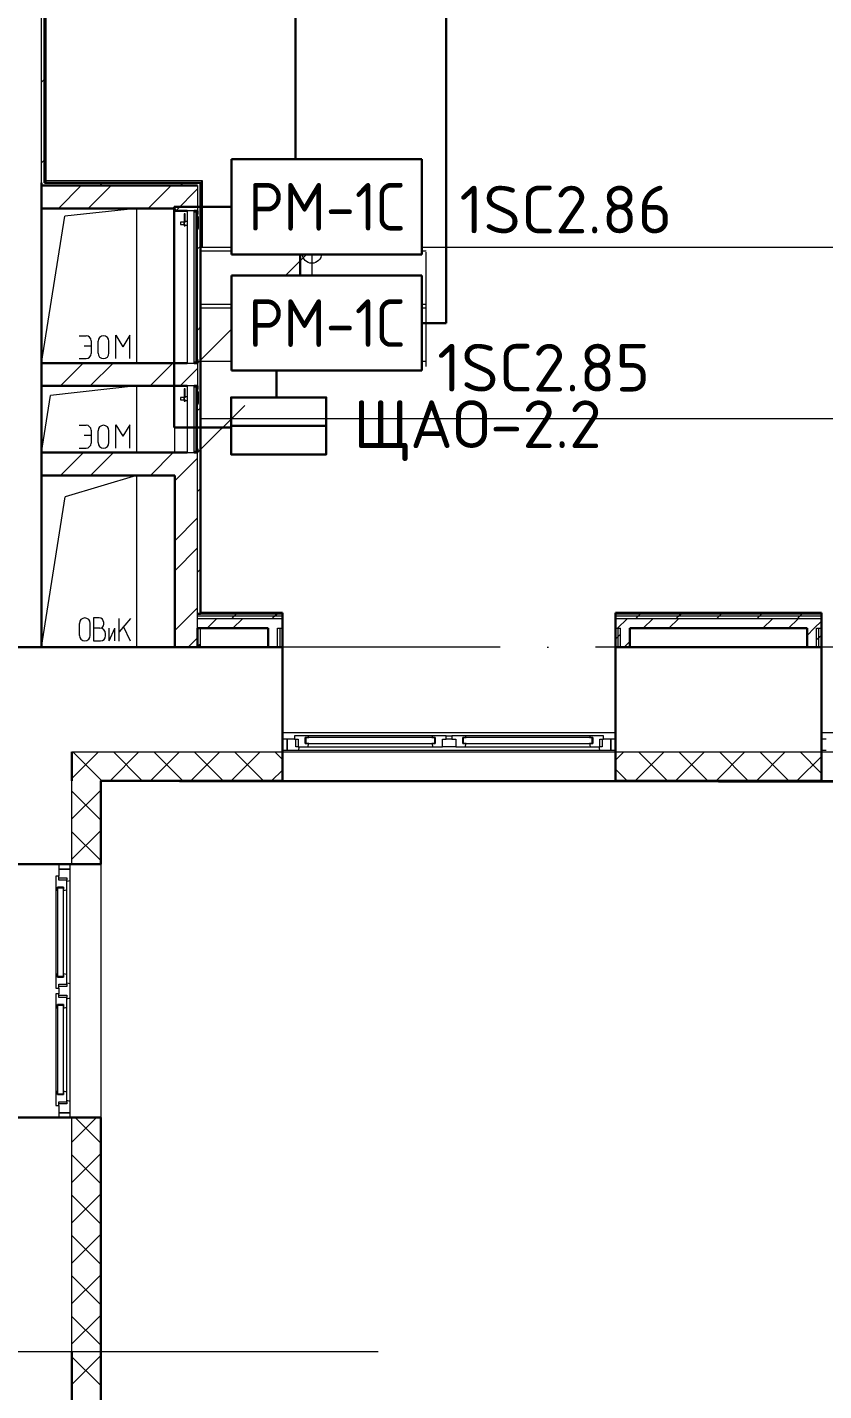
# Model space of a CAD drawing. Header units: millimetres. Extents: x -1073752 to 1436911, y -1379358 to 94781.
# Drawn here: x -1020938 to -1016756, y -994661 to -987499 of the extents above; entities that cross this region are included whole.
import ezdxf
from ezdxf.enums import TextEntityAlignment as Align

# ---------------------------------------------------------------- set-up
doc = ezdxf.new("R2010")
doc.units = ezdxf.units.MM
doc.set_wipeout_variables(frame=1)
doc.linetypes.add('ADSK_Линия сетки', pattern=[25, 20, -2.5, 0, -2.5])
for name, color, linetype, lineweight in [('_ Окна', 7, 'Continuous', 9), ('RC-Линии_связи-Адресные', 5, 'Continuous', 50), ('RC-Прочее_оборудование', 1, 'Continuous', 30), ('Аннотация', 7, 'Continuous', 18), ('АПС', 5, 'Continuous', 30), ('Лестницы', 7, 'Continuous', 9), ('лс', 5, 'Continuous', 30), ('Оборудование', 7, 'Continuous', 18), ('Ограждение', 252, 'Continuous', 9), ('Окна', 7, 'Continuous', 9), ('Оси', 252, 'Continuous', 9), ('Перекрытие', 252, 'Continuous', 18), ('Стены внутренние', 7, 'Continuous', 18), ('Стены наружные', 7, 'Continuous', 18), ('Стены штриховка', 7, 'Continuous', 9), ('Узлы', 7, 'Continuous', 18)]:
    doc.layers.add(name, color=color, linetype=linetype, lineweight=lineweight)
doc.layers.add('Линии', color=7, linetype='Continuous', lineweight=9, true_color=0x00a600)
doc.styles.add('ICOCPEUR', font='isocpeur.ttf', dxfattribs={"height": 250})
doc.styles.add('ISOCPEUR', font='isocpeur.ttf', dxfattribs={"height": 250})
doc.styles.get("Standard").update_dxf_attribs({"font": 'arial.ttf'})

# ---------------------------------------------------------------- blocks, each defined once
blk = doc.blocks.new('2 этаж')
at = {"color": 251, "lineweight": 18, "true_color": 0x636466}
for p, q in [((138115.1, 17023.1), (138115.1, 17085.7)), ((138172.5, 17023.1), (138172.5, 17085.7)), ((138219.3, 17114.4), (138189.3, 17114.4)), ((138189.3, 17114.4), (138189.3, 16994.4)), ((138222.6, 17061.1), (138189.3, 17061.1)), ((138242.6, 17081.1), (138242.6, 17091.1)), ((138271.7, 16994.4), (138300.4, 17061.1)), ((138271.7, 16994.4), (138271.7, 17061.1)), ((138300.4, 16994.4), (138300.4, 17061.1)), ((138383.5, 17112.4), (138323.5, 17040.9)), ((138323.5, 16992.4), (138323.5, 17112.4)), ((138383.5, 16992.4), (138347.5, 17069.5)), ((138189.3, 16994.4), (138226, 16994.4)), ((138252.6, 17021.1), (138252.6, 17031.1))]:
    blk.add_line(p, q, dxfattribs=at)
for centre, radius, start, end in [((138143.8, 17085.7), 28.7, 0, 180), ((138219.3, 17091.1), 23.3, 0, 90), ((138222.6, 17081.1), 20, 270, 0), ((138222.6, 17031.1), 30, 0, 90), ((138143.8, 17023.1), 28.7, 180, 0), ((138226, 17021.1), 26.7, 270, 0)]:
    blk.add_arc(centre, radius, start, end, dxfattribs=at)
at = {"layer": '_ Окна', "color": 251, "true_color": 0x636466}
for p, q in [((139206, 16478.7), (139181, 16478.7)), ((139206, 16420.7), (139206, 16478.7)), ((139304, 16486.7), (139301, 16486.7)), ((139301, 16486.7), (139301, 16454.7)), ((139981, 16486.7), (139304, 16486.7)), ((139304, 16486.7), (139304, 16454.7)), ((139304, 16454.7), (139304, 16486.7)), ((139981, 16454.7), (139981, 16486.7)), ((139981, 16486.7), (139981, 16454.7)), ((139984, 16486.7), (139981, 16486.7)), ((139984, 16454.7), (139984, 16486.7)), ((140131, 16486.7), (140128, 16486.7)), ((140128, 16486.7), (140128, 16454.7)), ((140808, 16486.7), (140131, 16486.7)), ((140131, 16486.7), (140131, 16454.7)), ((140131, 16454.7), (140131, 16486.7)), ((140808, 16454.7), (140808, 16486.7)), ((140808, 16486.7), (140808, 16454.7)), ((140811, 16486.7), (140808, 16486.7)), ((140811, 16454.7), (140811, 16486.7)), ((140931, 16478.7), (140906, 16478.7)), ((140906, 16478.7), (140906, 16420.7)), ((142036, 16478.7), (142011, 16478.7)), ((139181, 16420.7), (139206, 16420.7)), ((139301, 16454.7), (139304, 16454.7)), ((139304, 16454.7), (139981, 16454.7)), ((139981, 16454.7), (139984, 16454.7)), ((140128, 16454.7), (140131, 16454.7)), ((140131, 16454.7), (140808, 16454.7)), ((140808, 16454.7), (140811, 16454.7)), ((140906, 16420.7), (140931, 16420.7)), ((142011, 16420.7), (142036, 16420.7)), ((138008, 15820.7), (138008, 15795.7)), ((138008, 15795.7), (138066, 15795.7)), ((138066, 15795.7), (138066, 15820.7)), ((138032, 15700.7), (138000, 15700.7)), ((138000, 15700.7), (138000, 15697.7)), ((138032, 15697.7), (138000, 15697.7)), ((138000, 15697.7), (138000, 15230.7)), ((138000, 15697.7), (138032, 15697.7)), ((138032, 15697.7), (138032, 15700.7)), ((138032, 15230.7), (138032, 15697.7)), ((138000, 15230.7), (138032, 15230.7)), ((138032, 15230.7), (138000, 15230.7)), ((138000, 15230.7), (138000, 15227.7)), ((138000, 15227.7), (138032, 15227.7)), ((138032, 15227.7), (138032, 15230.7)), ((138032, 15083.7), (138000, 15083.7)), ((138000, 15083.7), (138000, 15080.7)), ((138032, 15080.7), (138000, 15080.7)), ((138000, 15080.7), (138000, 14613.7)), ((138000, 15080.7), (138032, 15080.7)), ((138032, 15080.7), (138032, 15083.7)), ((138032, 14613.7), (138032, 15080.7)), ((138000, 14613.7), (138032, 14613.7)), ((138032, 14613.7), (138000, 14613.7)), ((138000, 14613.7), (138000, 14610.7)), ((138000, 14610.7), (138032, 14610.7)), ((138032, 14610.7), (138032, 14613.7)), ((138008, 14515.7), (138008, 14490.7)), ((138066, 14515.7), (138008, 14515.7)), ((138066, 14490.7), (138066, 14515.7))]:
    blk.add_line(p, q, dxfattribs=at)
at = {"layer": '_ Окна', "color": 251, "lineweight": 18, "true_color": 0x636466}
for p, q in [((139244, 16478.7), (139206, 16478.7)), ((139206, 16478.7), (139206, 16420.7)), ((139300, 16495.7), (139244, 16495.7)), ((139244, 16495.7), (139244, 16478.7)), ((139244, 16478.7), (139264, 16478.7)), ((139252, 16437.7), (139252, 16478.7)), ((139264, 16478.7), (139264, 16437.7)), ((139301, 16494.7), (139300, 16495.7)), ((139302, 16495.7), (139301, 16494.7)), ((139301, 16454.7), (139301, 16486.7)), ((139301, 16486.7), (139319, 16486.7)), ((139316.6, 16495.7), (139302, 16495.7)), ((139319, 16486.7), (139316.6, 16495.7)), ((139968.4, 16495.7), (139966, 16486.7)), ((139966, 16486.7), (139984, 16486.7)), ((139983, 16495.7), (139968.4, 16495.7)), ((139984, 16494.7), (139983, 16495.7)), ((139985, 16495.7), (139984, 16494.7)), ((139984, 16486.7), (139984, 16454.7)), ((140041, 16495.7), (139985, 16495.7)), ((140021, 16437.7), (140021, 16478.7)), ((140021, 16478.7), (140041, 16478.7)), ((140041, 16478.7), (140041, 16495.7)), ((140127, 16495.7), (140071, 16495.7)), ((140071, 16495.7), (140071, 16478.7)), ((140071, 16478.7), (140091, 16478.7)), ((140091, 16478.7), (140091, 16437.7)), ((140128, 16494.7), (140127, 16495.7)), ((140129, 16495.7), (140128, 16494.7)), ((140128, 16454.7), (140128, 16486.7)), ((140128, 16486.7), (140146, 16486.7)), ((140143.6, 16495.7), (140129, 16495.7)), ((140146, 16486.7), (140143.6, 16495.7)), ((140795.4, 16495.7), (140793, 16486.7)), ((140793, 16486.7), (140811, 16486.7)), ((140810, 16495.7), (140795.4, 16495.7)), ((140811, 16494.7), (140810, 16495.7)), ((140812, 16495.7), (140811, 16494.7)), ((140811, 16486.7), (140811, 16454.7)), ((140868, 16495.7), (140812, 16495.7)), ((140848, 16437.7), (140848, 16478.7)), ((140848, 16478.7), (140868, 16478.7)), ((140860, 16478.7), (140860, 16437.7)), ((140868, 16478.7), (140868, 16495.7)), ((140906, 16478.7), (140868, 16478.7)), ((140906, 16420.7), (140906, 16478.7)), ((139206, 16420.7), (139265.5, 16420.7)), ((139264, 16437.7), (139252, 16437.7)), ((139264, 16437.7), (139314.5, 16437.7)), ((139265.5, 16420.7), (139270, 16437.7)), ((139319, 16454.7), (139301, 16454.7)), ((139314.5, 16437.7), (139319, 16454.7)), ((139984, 16454.7), (139966, 16454.7)), ((139966, 16454.7), (139970.6, 16437.7)), ((139970.6, 16437.7), (140021, 16437.7)), ((140091, 16437.7), (140141.5, 16437.7)), ((140146, 16454.7), (140128, 16454.7)), ((140141.5, 16437.7), (140146, 16454.7)), ((140811, 16454.7), (140793, 16454.7)), ((140793, 16454.7), (140797.6, 16437.7)), ((140797.6, 16437.7), (140848, 16437.7)), ((140842, 16437.7), (140846.6, 16420.7)), ((140846.6, 16420.7), (140906, 16420.7)), ((140860, 16437.7), (140848, 16437.7)), ((138008, 15757.7), (137991, 15757.7)), ((137991, 15757.7), (137991, 15701.7)), ((138066, 15795.7), (138008, 15795.7)), ((138008, 15795.7), (138008, 15757.7)), ((138008, 15737.7), (138008, 15757.7)), ((138066, 15736.3), (138066, 15795.7)), ((137991, 15701.7), (137992, 15700.7)), ((137992, 15700.7), (137991, 15699.7)), ((137991, 15699.7), (137991, 15685.2)), ((137991, 15685.2), (138000, 15682.7)), ((138000, 15682.7), (138000, 15700.7)), ((138000, 15700.7), (138032, 15700.7)), ((138008, 15749.7), (138049, 15749.7)), ((138049, 15737.7), (138008, 15737.7)), ((138032, 15700.7), (138032, 15682.7)), ((138032, 15682.7), (138049, 15687.3)), ((138049, 15749.7), (138049, 15737.7)), ((138049, 15687.3), (138049, 15737.7)), ((138049, 15731.7), (138066, 15736.3)), ((138000, 15245.7), (137991, 15243.3)), ((137991, 15243.3), (137991, 15228.7)), ((137991, 15228.7), (137992, 15227.7)), ((137992, 15227.7), (137991, 15226.7)), ((137991, 15226.7), (137991, 15170.7)), ((138000, 15227.7), (138000, 15245.7)), ((138032, 15227.7), (138000, 15227.7)), ((138008, 15190.7), (138049, 15190.7)), ((138008, 15170.7), (138008, 15190.7)), ((138049, 15241.2), (138032, 15245.7)), ((138032, 15245.7), (138032, 15227.7)), ((138049, 15190.7), (138049, 15241.2)), ((138066, 15192.2), (138049, 15196.7)), ((138049, 15190.7), (138049, 15178.7)), ((138066, 15119.3), (138066, 15192.2)), ((137991, 15170.7), (138008, 15170.7)), ((138008, 15140.7), (137991, 15140.7)), ((137991, 15140.7), (137991, 15084.7)), ((138049, 15178.7), (138008, 15178.7)), ((138008, 15170.7), (138008, 15140.7)), ((138008, 15120.7), (138008, 15140.7)), ((138008, 15132.7), (138049, 15132.7)), ((138049, 15120.7), (138008, 15120.7)), ((138049, 15132.7), (138049, 15120.7)), ((138049, 15070.3), (138049, 15120.7)), ((138049, 15114.7), (138066, 15119.3)), ((137991, 15084.7), (137992, 15083.7)), ((137992, 15083.7), (137991, 15082.7)), ((137991, 15082.7), (137991, 15068.2)), ((137991, 15068.2), (138000, 15065.7)), ((138000, 15065.7), (138000, 15083.7)), ((138000, 15083.7), (138032, 15083.7)), ((138032, 15083.7), (138032, 15065.7)), ((138032, 15065.7), (138049, 15070.3)), ((138000, 14628.7), (137991, 14626.3)), ((137991, 14626.3), (137991, 14611.7)), ((137991, 14611.7), (137992, 14610.7)), ((137992, 14610.7), (137991, 14609.7)), ((137991, 14609.7), (137991, 14553.7)), ((138000, 14610.7), (138000, 14628.7)), ((138032, 14610.7), (138000, 14610.7)), ((138049, 14624.2), (138032, 14628.7)), ((138032, 14628.7), (138032, 14610.7)), ((138049, 14573.7), (138049, 14624.2)), ((137991, 14553.7), (138008, 14553.7)), ((138008, 14573.7), (138049, 14573.7)), ((138008, 14553.7), (138008, 14573.7)), ((138049, 14561.7), (138008, 14561.7)), ((138008, 14553.7), (138008, 14515.7)), ((138066, 14575.2), (138049, 14579.7)), ((138049, 14573.7), (138049, 14561.7)), ((138066, 14515.7), (138066, 14575.2)), ((138008, 14515.7), (138066, 14515.7))]:
    blk.add_line(p, q, dxfattribs=at)
at = {"layer": 'Аннотация', "color": 251, "lineweight": 20, "true_color": 0x636466}
for q in [(139233.4, 18717.7), (139438.6, 18717.7)]:
    blk.add_line((139336, 18435.8), q, dxfattribs=at)
blk.add_circle((139336, 19027.7), 50, dxfattribs=at)
at = {"layer": 'Лестницы', "color": 251, "true_color": 0x636466}
for p, q in [((139936, 19060.7), (138751, 19060.7)), ((139936, 19040.7), (138751, 19040.7)), ((139936, 18760.8), (138751, 18760.8)), ((139936, 18740.8), (138751, 18740.8)), ((139936, 18460.8), (138751, 18460.8))]:
    blk.add_line(p, q, dxfattribs=at)
at = {"layer": 'Линии', "color": 251, "lineweight": 18, "ltscale": 100, "true_color": 0x636466}
for p, q in [((138415.6, 19265.7), (138038.5, 19224.3)), ((138415.6, 19265.7), (138415.6, 18453.1)), ((137916, 18453.1), (138038.5, 19224.3)), ((138113.9, 18596.6), (138150.5, 18596.6)), ((138176.6, 18570.5), (138176.6, 18502.7)), ((138213.1, 18505.3), (138213.1, 18567.9)), ((138270.5, 18505.3), (138270.5, 18567.9)), ((138307, 18599.2), (138343.5, 18539.2)), ((138307, 18476.6), (138307, 18599.2)), ((138380, 18599.2), (138343.5, 18539.2)), ((138380, 18476.6), (138380, 18599.2)), ((138113.9, 18476.6), (138150.5, 18476.6)), ((138140, 18544.4), (138176.6, 18544.4)), ((137916, 17983.1), (137963.7, 18283.4)), ((138415.6, 18333.1), (137963.7, 18283.4)), ((138415.6, 18333.1), (138415.6, 17983.1)), ((138113.9, 18126.6), (138150.5, 18126.6)), ((138307, 18129.2), (138343.5, 18069.2)), ((138307, 18006.6), (138307, 18129.2)), ((138380, 18129.2), (138343.5, 18069.2)), ((138380, 18006.6), (138380, 18129.2)), ((138140, 18074.4), (138176.6, 18074.4)), ((138176.6, 18100.5), (138176.6, 18032.7)), ((138213.1, 18035.3), (138213.1, 18097.9)), ((138270.5, 18035.3), (138270.5, 18097.9)), ((138113.9, 18006.6), (138150.5, 18006.6)), ((138415.6, 17863.1), (138040.9, 17750.3)), ((138415.6, 17863.1), (138415.6, 16960.7)), ((137916, 16960.7), (138040.9, 17750.3))]:
    blk.add_line(p, q, dxfattribs=at)
at = {"layer": 'Линии', "color": 251, "ltscale": 100, "true_color": 0x636466}
blk.add_line((139936, 18435.8), (139936, 19035.7), dxfattribs=at)
at = {"layer": 'Линии', "color": 251, "lineweight": 18, "true_color": 0x636466}
for centre, radius, start, end in [((138150.5, 18570.5), 26.1, 0, 90), ((138241.8, 18567.9), 28.7, 0, 180), ((138150.5, 18502.7), 26.1, 270, 0), ((138241.8, 18505.3), 28.7, 180, 0), ((138150.5, 18100.5), 26.1, 0, 90), ((138241.8, 18097.9), 28.7, 0, 180), ((138150.5, 18032.7), 26.1, 270, 0), ((138241.8, 18035.3), 28.7, 180, 0)]:
    blk.add_arc(centre, radius, start, end, dxfattribs=at)
at = {"layer": 'Оборудование', "color": 251, "true_color": 0x636466}
for p, q in [((138663.2, 19192.7), (138645.7, 19192.7)), ((138645.7, 19192.7), (138645.7, 19180.5)), ((138665.1, 19194.7), (138663.2, 19192.7)), ((138663.2, 19192.7), (138663.2, 19180.5)), ((138681, 19196.2), (138665.1, 19196.2)), ((138665.1, 19196.2), (138665.1, 19176.9)), ((138665.6, 19237.2), (138665.6, 19191.4)), ((138670.6, 19237.2), (138665.6, 19237.2)), ((138670.6, 19191.4), (138670.6, 19237.2)), ((138717.4, 19253.1), (138681, 19253.1)), ((138681, 19253.1), (138681, 18453.1)), ((138718.3, 18454), (138718.3, 19252.2)), ((138728.1, 19246.1), (138718.3, 19246.1)), ((138729, 18461), (138729, 19245.1)), ((138736, 19234.1), (138730.5, 19234.1)), ((138736, 18472.1), (138736, 19234.1)), ((138738, 19225.1), (138736, 19225.1)), ((138738, 19221.1), (138738, 19225.1)), ((138738, 19221.1), (138738, 19225.1)), ((138738, 19221.1), (138738, 19160.6)), ((138645.7, 19180.5), (138663.2, 19180.5)), ((138663.2, 19180.5), (138665.1, 19178.5)), ((138665.1, 19176.9), (138681, 19176.9)), ((138665.6, 19181.8), (138665.6, 19173.5)), ((138665.6, 19173.5), (138670.6, 19173.5)), ((138670.6, 19173.5), (138670.6, 19181.8)), ((138736, 19156.6), (138738, 19156.6)), ((138738, 19156.6), (138738, 19160.6)), ((138738, 19156.6), (138738, 19160.6)), ((138736, 18453.1), (139301.7, 19018.8)), ((138681, 18453.1), (138717.4, 18453.1)), ((138718.3, 18460.1), (138728.1, 18460.1)), ((138730.5, 18472.1), (138736, 18472.1)), ((138663.2, 18272.7), (138645.7, 18272.7)), ((138645.7, 18272.7), (138645.7, 18260.5)), ((138665.1, 18274.7), (138663.2, 18272.7)), ((138663.2, 18272.7), (138663.2, 18260.5)), ((138681, 18276.2), (138665.1, 18276.2)), ((138665.1, 18276.2), (138665.1, 18256.9)), ((138665.6, 18317.2), (138665.6, 18271.4)), ((138670.6, 18317.2), (138665.6, 18317.2)), ((138665.6, 18261.8), (138665.6, 18253.5)), ((138670.6, 18271.4), (138670.6, 18317.2)), ((138670.6, 18253.5), (138670.6, 18261.8)), ((138717.4, 18333.1), (138681, 18333.1)), ((138681, 18333.1), (138681, 17983.1)), ((138718.3, 17984), (138718.3, 18332.2)), ((138728.1, 18326.1), (138718.3, 18326.1)), ((138729, 17991), (138729, 18325.1)), ((138736, 18314.1), (138730.5, 18314.1)), ((138736, 18002.1), (138736, 18314.1)), ((138738, 18305.1), (138736, 18305.1)), ((138738, 18301.1), (138738, 18305.1)), ((138738, 18301.1), (138738, 18305.1)), ((138738, 18301.1), (138738, 18240.6)), ((138645.7, 18260.5), (138663.2, 18260.5)), ((138663.2, 18260.5), (138665.1, 18258.5)), ((138665.1, 18256.9), (138681, 18256.9)), ((138665.6, 18253.5), (138670.6, 18253.5)), ((138736, 18236.6), (138738, 18236.6)), ((138736, 17983.1), (138983.5, 18230.6)), ((138738, 18236.6), (138738, 18240.6)), ((138738, 18236.6), (138738, 18240.6)), ((138681, 17983.1), (138717.4, 17983.1)), ((138718.3, 17990.1), (138728.1, 17990.1)), ((138729.2, 18011.1), (138728.1, 18011.1)), ((138728.1, 18011.1), (138729.2, 18011.1)), ((138730.5, 18002.1), (138736, 18002.1))]:
    blk.add_line(p, q, dxfattribs=at)
for points, knots in [([(138718.3, 19252.2), (138718.3, 19252.3), (138718.3, 19252.4), (138718.2, 19252.5), (138718.2, 19252.7), (138718, 19252.8), (138717.9, 19253), (138717.6, 19253.1), (138717.5, 19253.1), (138717.4, 19253.1)], [0, 0, 0, 0, 0.166667, 0.25, 0.333333, 0.5, 0.666667, 0.833333, 1, 1, 1, 1]), ([(138729, 19245.1), (138729, 19245.2), (138729, 19245.3), (138728.9, 19245.5), (138728.9, 19245.6), (138728.8, 19245.7), (138728.7, 19245.9), (138728.5, 19246), (138728.3, 19246.1), (138728.1, 19246.1), (138728.1, 19246.1)], [0, 0, 0, 0, 0.166667, 0.25, 0.333333, 0.416667, 0.541667, 0.666667, 0.833333, 1, 1, 1, 1]), ([(138730.5, 19234.1), (138730.4, 19234.1), (138730.2, 19234.1), (138730, 19234.2), (138729.8, 19234.3), (138729.6, 19234.4), (138729.5, 19234.5), (138729.3, 19234.7), (138729.2, 19234.9), (138729.1, 19235), (138729, 19235.3), (138729, 19235.5), (138729, 19235.6)], [0, 0, 0, 0, 0.166667, 0.25, 0.333333, 0.416667, 0.5, 0.583333, 0.666667, 0.75, 0.833333, 1, 1, 1, 1]), ([(138717.4, 18453.1), (138717.5, 18453.1), (138717.6, 18453.1), (138717.9, 18453.2), (138718, 18453.3), (138718.2, 18453.5), (138718.2, 18453.6), (138718.3, 18453.8), (138718.3, 18453.9), (138718.3, 18454)], [-1, -1, -1, -1, -0.833333, -0.666667, -0.5, -0.333333, -0.25, -0.166667, 0, 0, 0, 0]), ([(138728.1, 18460.1), (138728.1, 18460.1), (138728.3, 18460.1), (138728.5, 18460.2), (138728.7, 18460.3), (138728.8, 18460.4), (138728.9, 18460.6), (138728.9, 18460.7), (138729, 18460.8), (138729, 18461), (138729, 18461)], [-1, -1, -1, -1, -0.833333, -0.666667, -0.541667, -0.416667, -0.333333, -0.25, -0.166667, 0, 0, 0, 0]), ([(138729, 18470.6), (138729, 18470.7), (138729, 18470.9), (138729.1, 18471.1), (138729.2, 18471.3), (138729.3, 18471.5), (138729.5, 18471.6), (138729.6, 18471.8), (138729.8, 18471.9), (138730, 18472), (138730.2, 18472.1), (138730.4, 18472.1), (138730.5, 18472.1)], [-1, -1, -1, -1, -0.833333, -0.75, -0.666667, -0.583333, -0.5, -0.416667, -0.333333, -0.25, -0.166667, 0, 0, 0, 0]), ([(138718.3, 18332.2), (138718.3, 18332.3), (138718.3, 18332.4), (138718.2, 18332.5), (138718.2, 18332.7), (138718, 18332.8), (138717.9, 18333), (138717.6, 18333.1), (138717.5, 18333.1), (138717.4, 18333.1)], [0, 0, 0, 0, 0.166667, 0.25, 0.333333, 0.5, 0.666667, 0.833333, 1, 1, 1, 1]), ([(138729, 18325.1), (138729, 18325.2), (138729, 18325.3), (138728.9, 18325.5), (138728.9, 18325.6), (138728.8, 18325.7), (138728.7, 18325.9), (138728.5, 18326), (138728.3, 18326.1), (138728.1, 18326.1), (138728.1, 18326.1)], [0, 0, 0, 0, 0.166667, 0.25, 0.333333, 0.416667, 0.541667, 0.666667, 0.833333, 1, 1, 1, 1]), ([(138730.5, 18314.1), (138730.4, 18314.1), (138730.2, 18314.1), (138730, 18314.2), (138729.8, 18314.3), (138729.6, 18314.4), (138729.5, 18314.5), (138729.3, 18314.7), (138729.2, 18314.9), (138729.1, 18315), (138729, 18315.3), (138729, 18315.5), (138729, 18315.6)], [0, 0, 0, 0, 0.166667, 0.25, 0.333333, 0.416667, 0.5, 0.583333, 0.666667, 0.75, 0.833333, 1, 1, 1, 1]), ([(138717.4, 17983.1), (138717.5, 17983.1), (138717.6, 17983.1), (138717.9, 17983.2), (138718, 17983.3), (138718.2, 17983.5), (138718.2, 17983.6), (138718.3, 17983.8), (138718.3, 17983.9), (138718.3, 17984)], [-1, -1, -1, -1, -0.833333, -0.666667, -0.5, -0.333333, -0.25, -0.166667, 0, 0, 0, 0]), ([(138728.1, 17990.1), (138728.1, 17990.1), (138728.3, 17990.1), (138728.5, 17990.2), (138728.7, 17990.3), (138728.8, 17990.4), (138728.9, 17990.6), (138728.9, 17990.7), (138729, 17990.8), (138729, 17991), (138729, 17991)], [-1, -1, -1, -1, -0.833333, -0.666667, -0.541667, -0.416667, -0.333333, -0.25, -0.166667, 0, 0, 0, 0]), ([(138729, 18000.6), (138729, 18000.7), (138729, 18000.9), (138729.1, 18001.1), (138729.2, 18001.3), (138729.3, 18001.5), (138729.5, 18001.6), (138729.6, 18001.8), (138729.8, 18001.9), (138730, 18002), (138730.2, 18002.1), (138730.4, 18002.1), (138730.5, 18002.1)], [-1, -1, -1, -1, -0.833333, -0.75, -0.666667, -0.583333, -0.5, -0.416667, -0.333333, -0.25, -0.166667, 0, 0, 0, 0])]:
    blk.add_open_spline(points, degree=3, knots=knots, dxfattribs=at)
at = {"layer": 'Ограждение', "color": 251, "true_color": 0x636466}
for p, q in [((137941, 19410.7), (137941, 22705.7)), ((137941, 19410.7), (137931, 19400.7)), ((138761, 19410.7), (137941, 19410.7)), ((138761, 19410.7), (138751, 19400.7)), ((138761, 19060.7), (138761, 19410.7)), ((152841.3, 19060.7), (139936, 19060.7)), ((152841.3, 18160.7), (138751, 18160.7)), ((138751, 16960.7), (138751, 17060.7)), ((140931, 16510.7), (139181, 16510.7)), ((143761, 16510.7), (142011, 16510.7))]:
    blk.add_line(p, q, dxfattribs=at)
at = {"layer": 'Окна', "color": 251, "true_color": 0x636466}
for p, q in [((139302, 16495.7), (139300, 16495.7)), ((139968.4, 16495.7), (139316.6, 16495.7)), ((139985, 16495.7), (139983, 16495.7)), ((140041, 16495.7), (140071, 16495.7)), ((140071, 16478.7), (140041, 16478.7)), ((140129, 16495.7), (140127, 16495.7)), ((140795.4, 16495.7), (140143.6, 16495.7)), ((140812, 16495.7), (140810, 16495.7)), ((139265.5, 16420.7), (140846.6, 16420.7)), ((139314.5, 16437.7), (139970.6, 16437.7)), ((140091, 16437.7), (140021, 16437.7)), ((140141.5, 16437.7), (140797.6, 16437.7)), ((137991, 15701.7), (137991, 15699.7)), ((137991, 15685.2), (137991, 15243.3)), ((138049, 15241.2), (138049, 15687.3)), ((138066, 15192.2), (138066, 15736.3)), ((137991, 15228.7), (137991, 15226.7)), ((138066, 14575.2), (138066, 15119.3)), ((137991, 15084.7), (137991, 15082.7)), ((137991, 15068.2), (137991, 14626.3)), ((138049, 14624.2), (138049, 15070.3)), ((137991, 14611.7), (137991, 14609.7))]:
    blk.add_line(p, q, dxfattribs=at)
at = {"layer": 'Оси', "color": 251, "linetype": 'ADSK_Линия сетки', "ltscale": 100, "true_color": 0x636466}
for p, q in [((165326, 16960.7), (93603.7, 16960.7)), ((139683.5, 13260.7), (93565.9, 13260.7))]:
    blk.add_line(p, q, dxfattribs=at)
at = {"layer": 'Перекрытие', "color": 251, "ltscale": 100, "true_color": 0x636466}
for p, q in [((138415.6, 19265.7), (138415.6, 18453.1)), ((139936, 18460.7), (138751, 18460.7)), ((138415.6, 18333.1), (138415.6, 17983.1)), ((138415.6, 17863.1), (138415.6, 16960.7))]:
    blk.add_line(p, q, dxfattribs=at)
at = {"layer": 'Стены внутренние', "color": 251, "true_color": 0x636466}
for p, q in [((137916, 19400.7), (137916, 24405.7)), ((138076, 16410.7), (150451, 16410.7)), ((138076, 15820.7), (138076, 16258.7)), ((140931, 16258.7), (139181, 16258.7)), ((143761, 16258.7), (142011, 16258.7)), ((138228, 15820.7), (138228, 14490.7)), ((138076, 13260.7), (138076, 14490.7))]:
    blk.add_line(p, q, dxfattribs=at)
at = {"layer": 'Стены внутренние', "color": 251, "lineweight": 30, "true_color": 0x636466}
for p, q in [((137916, 18453.1), (137916, 19265.7)), ((137916, 17983.1), (137916, 18333.1)), ((137916, 16960.7), (137916, 17863.1)), ((137526, 16960.7), (138616, 16960.7)), ((137916, 16960.7), (137526, 16960.7)), ((138736, 16960.7), (139106, 16960.7)), ((139181, 16960.7), (139181, 16258.7)), ((140931, 16960.7), (140931, 16258.7)), ((141006, 16960.7), (141936, 16960.7)), ((142011, 16960.7), (142011, 16258.7)), ((138076, 16258.7), (138076, 16410.7)), ((138228, 16258.7), (139181, 16258.7)), ((138228, 16258.7), (138228, 15820.7)), ((140931, 16258.7), (142011, 16258.7)), ((137526, 15820.7), (138228, 15820.7)), ((137526, 14490.7), (138228, 14490.7)), ((138228, 12558.7), (138228, 14490.7)), ((138076, 12710.7), (138076, 13260.7))]:
    blk.add_line(p, q, dxfattribs=at)
at = {"layer": 'Стены внутренние', "color": 251, "linetype": 'Continuous', "lineweight": 9, "true_color": 0x636466}
for p, q in [((138076, 16271.1), (138215.7, 16410.7)), ((138231.5, 16260.7), (138081.5, 16410.7)), ((138277.8, 16260.7), (138427.8, 16410.7)), ((138443.6, 16260.7), (138293.6, 16410.7)), ((138489.9, 16260.7), (138639.9, 16410.7)), ((138655.7, 16260.7), (138505.7, 16410.7)), ((138702, 16260.7), (138852, 16410.7)), ((138867.9, 16260.7), (138717.9, 16410.7)), ((138914.2, 16260.7), (139064.2, 16410.7)), ((139080, 16260.7), (138930, 16410.7)), ((139181, 16371.9), (139142.1, 16410.7)), ((140931, 16368.4), (140973.4, 16410.7)), ((141035.5, 16260.7), (141185.5, 16410.7)), ((141201.3, 16260.7), (141051.3, 16410.7)), ((141247.6, 16260.7), (141397.6, 16410.7)), ((141413.4, 16260.7), (141263.4, 16410.7)), ((141459.8, 16260.7), (141609.8, 16410.7)), ((141625.6, 16260.7), (141475.6, 16410.7)), ((141671.9, 16260.7), (141821.9, 16410.7)), ((141837.7, 16260.7), (141687.7, 16410.7)), ((142009, 16301.6), (141899.8, 16410.7)), ((141884, 16260.7), (142011, 16387.7)), ((138895.8, 16260.7), (138894.6, 16258.7)), ((139105, 16258.7), (139103.8, 16260.7)), ((139126.3, 16260.7), (139179, 16313.4)), ((140989.2, 16260.7), (140933, 16316.9)), ((141568.6, 16258.7), (141567.5, 16260.7)), ((141711.4, 16260.7), (141710.5, 16259.2)), ((138076, 16059), (138226, 16209)), ((138226, 16054.1), (138076, 16204.1)), ((138076, 15846.8), (138226, 15996.8)), ((138226, 15841.9), (138076, 15991.9)), ((138076, 14361.9), (138202.8, 14488.7)), ((138226, 14357), (138092.3, 14490.7)), ((138076, 14149.8), (138226, 14299.8)), ((138226, 14144.9), (138076, 14294.9)), ((138076, 13937.7), (138226, 14087.7)), ((138226, 13932.8), (138076, 14082.8)), ((138076, 13725.5), (138226, 13875.5)), ((138226, 13720.6), (138076, 13870.6)), ((138076, 13513.4), (138226, 13663.4)), ((138226, 13508.5), (138076, 13658.5)), ((138228, 13478.5), (138226, 13475)), ((138076, 13301.3), (138226, 13451.3)), ((138226, 13296.4), (138076, 13446.4)), ((138076, 13089.1), (138226, 13239.1)), ((138226, 13084.2), (138076, 13234.2))]:
    blk.add_line(p, q, dxfattribs=at)
at = {"layer": 'Стены наружные', "color": 251, "lineweight": 30, "true_color": 0x636466}
for p, q in [((137931, 19400.7), (137931, 22705.7)), ((137916, 19265.7), (137916, 19400.7)), ((137916, 19385.7), (138736, 19385.7)), ((137931, 19400.7), (138751, 19400.7)), ((138751, 19400.7), (138751, 17140.7)), ((138616, 19265.7), (137916, 19265.7)), ((138616, 19265.7), (138616, 19253.1)), ((138616, 19253.1), (138681, 19253.1)), ((138717.6, 19253.1), (138736, 19253.1)), ((138736, 19234.1), (138736, 19253.1)), ((137916, 18453.1), (138681, 18453.1)), ((137916, 18333.1), (137916, 18453.1)), ((138717.6, 18453.1), (138736, 18453.1)), ((138736, 18453.1), (138736, 18472.1)), ((138681, 18333.1), (137916, 18333.1)), ((138717.6, 18333.1), (138736, 18333.1)), ((138736, 18314.1), (138736, 18333.1)), ((137916, 17983.1), (138681, 17983.1)), ((137916, 17863.1), (137916, 17983.1)), ((138717.6, 17983.1), (138736, 17983.1)), ((138736, 17983.1), (138736, 18002.1)), ((138616, 17863.1), (137916, 17863.1)), ((138616, 16960.7), (138616, 17863.1)), ((138751, 17135.7), (138736, 17135.7)), ((138751, 17135.7), (138736, 17135.7)), ((139181, 17140.7), (138751, 17140.7)), ((139181, 17060.7), (139181, 17140.7)), ((142011, 17140.7), (140931, 17140.7)), ((140931, 17060.7), (140931, 17140.7)), ((142011, 17140.7), (142011, 16960.7)), ((139106, 17060.7), (138736, 17060.7)), ((138736, 17060.7), (138736, 16960.7)), ((139106, 16960.7), (139106, 17060.7)), ((139181, 17060.7), (139181, 16960.7)), ((140931, 16960.7), (140931, 17060.7)), ((141006, 17060.7), (141936, 17060.7)), ((141006, 17060.7), (141006, 16960.7)), ((141936, 16960.7), (141936, 17060.7)), ((138616, 16960.7), (138736, 16960.7)), ((139106, 16960.7), (139181, 16960.7)), ((140931, 16960.7), (141006, 16960.7)), ((141936, 16960.7), (142011, 16960.7))]:
    blk.add_line(p, q, dxfattribs=at)
at = {"layer": 'Стены наружные', "color": 251, "linetype": 'Continuous', "lineweight": 9, "true_color": 0x636466}
for p, q in [((137916, 19929.5), (137931, 19944.5)), ((137916, 19505.2), (137931, 19520.2)), ((138004.8, 19265.7), (138124.8, 19385.7)), ((138162, 19265.7), (138282, 19385.7)), ((138220.8, 19385.7), (138235.8, 19400.7)), ((138476.3, 19265.7), (138596.3, 19385.7)), ((138620.8, 19253.1), (138736, 19368.3)), ((138645.1, 19385.7), (138660.1, 19400.7)), ((138736.1, 19052.5), (138751, 19067.4)), ((138736.3, 18628.4), (138751, 18643.2)), ((138015.1, 18333.1), (138135.1, 18453.1)), ((138172.2, 18333.1), (138292.2, 18453.1)), ((138486.5, 18333.1), (138606.5, 18453.1)), ((138643.7, 18333.1), (138736, 18425.4)), ((138736, 18203.9), (138751, 18218.9)), ((138016.5, 17863.1), (138136.5, 17983.1)), ((138173.7, 17863.1), (138293.7, 17983.1)), ((138488, 17863.1), (138608, 17983.1)), ((138616, 17833.9), (138736, 17953.9)), ((138736, 17779.6), (138751, 17794.6)), ((138616, 17519.6), (138736, 17639.6)), ((138616, 17362.5), (138736, 17482.5)), ((138736, 17355.4), (138751, 17370.4)), ((138616, 17048.2), (138736, 17168.2)), ((138915.7, 17110.7), (138928.2, 17123.2)), ((138928.2, 17123.2), (138940.7, 17135.7)), ((138940.7, 17135.7), (138945.7, 17140.7)), ((139127.8, 17110.7), (139140.3, 17123.2)), ((139140.3, 17123.2), (139152.8, 17135.7)), ((141037, 17110.7), (141049.5, 17123.2)), ((141049.5, 17123.2), (141062, 17135.7)), ((141062, 17135.7), (141067, 17140.7)), ((141249.1, 17110.7), (141261.6, 17123.2)), ((141261.6, 17123.2), (141274.1, 17135.7)), ((141461.2, 17110.7), (141473.7, 17123.2)), ((141473.7, 17123.2), (141486.2, 17135.7)), ((141486.2, 17135.7), (141491.2, 17140.7)), ((141673.4, 17110.7), (141685.9, 17123.2)), ((141685.9, 17123.2), (141698.4, 17135.7)), ((141885.5, 17110.7), (141898, 17123.2)), ((141898, 17123.2), (141910.5, 17135.7)), ((141910.5, 17135.7), (141915.5, 17140.7)), ((138785.7, 17060.7), (138835.7, 17110.7)), ((138920.7, 17060.7), (138970.7, 17110.7)), ((140940.8, 17060.7), (140990.8, 17110.7)), ((141075.7, 17060.7), (141125.7, 17110.7)), ((141210.6, 17060.7), (141260.6, 17110.7)), ((141704.1, 17060.7), (141754.1, 17110.7)), ((141839, 17060.7), (141889, 17110.7)), ((141936, 17022.8), (141974, 17060.7)), ((141974, 17060.7), (142011, 17097.8)), ((138685.7, 16960.7), (138736, 17011)), ((140931, 17004.8), (140943.5, 17017.3)), ((140943.5, 17017.3), (140956, 17029.8)), ((140975.7, 16960.7), (141006, 16991)), ((141986, 16999.1), (141998.5, 17011.6)), ((141998.5, 17011.6), (142011, 17024.1))]:
    blk.add_line(p, q, dxfattribs=at)
at = {"layer": 'Стены наружные', "color": 251, "true_color": 0x636466}
for p, q in [((138616, 18453.1), (138616, 19253.1)), ((138616, 17983.1), (138616, 18333.1)), ((138743.5, 16975.7), (138751, 16975.7)), ((138743.5, 16960.7), (138743.5, 16975.7)), ((138641, 16253.7), (138641, 16258.7)), ((139181, 16258.7), (140931, 16258.7)), ((139181, 16258.7), (139181, 16253.7)), ((140931, 16253.7), (140931, 16258.7)), ((141471, 16252.7), (141471, 16258.7)), ((141471, 16257.7), (144296, 16257.7)), ((141471, 16253.7), (138641, 16253.7)), ((144296, 16252.7), (141471, 16252.7))]:
    blk.add_line(p, q, dxfattribs=at)
at = {"layer": 'Стены штриховка', "color": 251, "true_color": 0x636466}
for p, q in [((138736, 19385.7), (138736, 19253.1)), ((138736, 18453.1), (138736, 18333.1)), ((138736, 17060.7), (138736, 17983.1)), ((139181, 17123.2), (138736, 17123.2)), ((138751, 17135.7), (139181, 17135.7)), ((139181, 17135.7), (138751, 17135.7)), ((140931, 17135.7), (142011, 17135.7)), ((142011, 17135.7), (140931, 17135.7)), ((142011, 17123.2), (140931, 17123.2)), ((139181, 17110.7), (138736, 17110.7)), ((139156, 16960.7), (139156, 17060.7)), ((139156, 17060.7), (139181, 17060.7)), ((139168.5, 16960.7), (139168.5, 17060.7)), ((142011, 17110.7), (140931, 17110.7)), ((140931, 17060.7), (140956, 17060.7)), ((140943.5, 16960.7), (140943.5, 17060.7)), ((140956, 16960.7), (140956, 17060.7)), ((141986, 16960.7), (141986, 17060.7)), ((141986, 17060.7), (142011, 17060.7)), ((141998.5, 16960.7), (141998.5, 17060.7)), ((139181, 16334.7), (139179, 16334.7)), ((139179, 16334.7), (139179, 16260.7)), ((140933, 16334.7), (140931, 16334.7)), ((140933, 16260.7), (140933, 16334.7)), ((142011, 16334.7), (142009, 16334.7)), ((142009, 16334.7), (142009, 16260.7)), ((139179, 16260.7), (138226, 16260.7)), ((138226, 16260.7), (138226, 15822.7)), ((138228, 16258.7), (138226, 16258.7)), ((142009, 16260.7), (140933, 16260.7)), ((138152, 15822.7), (138152, 15820.7)), ((138226, 15822.7), (138152, 15822.7)), ((138152, 14490.7), (138152, 14488.7)), ((138152, 14488.7), (138226, 14488.7)), ((138226, 14488.7), (138226, 12558.7))]:
    blk.add_line(p, q, dxfattribs=at)
at = {"layer": 'Узлы', "color": 251, "true_color": 0x636466}
blk.add_line((139336, 19027.7), (139336, 18435.8), dxfattribs=at)
blk = doc.blocks.new('РМ-1С')
at = {"layer": 'RC-Прочее_оборудование'}
blk.add_point((0, 0), dxfattribs=at)
blk.add_attdef('PSTN', text='', height=2.5, dxfattribs=at).set_placement((5.515, 2.595), align=Align.BOTTOM_CENTER)
blk.add_wipeout([(4.999, 2.501), (4.999, -2.501), (-4.999, -2.501), (-4.999, 2.501)]).dxf.layer = 'RC-Прочее_оборудование'
blk.add_wipeout([(-4.999, -2.501), (-4.999, 2.501), (4.999, 2.501), (4.999, -2.501)]).dxf.layer = 'RC-Прочее_оборудование'
for p, q in [((-4.999, 2.501), (4.999, 2.501)), ((-4.999, -2.501), (-4.999, 2.501)), ((4.999, 2.501), (4.999, -2.501)), ((4.999, -2.501), (-4.999, -2.501))]:
    blk.add_line(p, q, dxfattribs=at)
at = {"layer": 'RC-Прочее_оборудование', "ltscale": 100, "style": 'ISOCPEUR', "width": 0.9}
blk.add_text('РМ-1С', height=2.5, dxfattribs=at).set_placement((0.001, -0.001), align=Align.MIDDLE)

msp = doc.modelspace()

# ---------------------------------------------------------------- linework, layer by layer
at = {"layer": 'АПС', "color": 1, "lineweight": 30}
msp.add_lwpolyline([(-1019367.7, -989743.3), (-1019867.7, -989743.3), (-1019867.7, -989443.3), (-1019367.7, -989443.3), (-1019367.7, -989743.3), (-1019367.7, -989593.3), (-1019867.7, -989593.3)], dxfattribs=at)
at = {"layer": 'лс', "color": 5}
for p, q in [((-1018738.5, -979989.6), (-1018738.5, -989052.9)), ((-1019529.5, -988191.9), (-1019529.5, -985149.3)), ((-1019505.1, -988692.1), (-1019505.1, -988802.7)), ((-1018865.6, -989052.9), (-1018738.5, -989052.9))]:
    msp.add_line(p, q, dxfattribs=at)
at = {"layer": 'лс', "color": 96, "true_color": 0x008800}
for p, q in [((-1019865.4, -988442), (-1020166.4, -988442)), ((-1020166.4, -988442), (-1020166.4, -989601.8)), ((-1019628.7, -989303), (-1019628.7, -989443.3)), ((-1020166.4, -989601.8), (-1019867.7, -989601.8))]:
    msp.add_line(p, q, dxfattribs=at)

# ---------------------------------------------------------------- block references
msp.add_blockref('2 этаж', (-1158779.2, -1007716.5))

# ---------------------------------------------------------------- texts
at = {"layer": 'RC-Линии_связи-Адресные', "color": 0, "linetype": 'Continuous', "lineweight": 40, "ltscale": 15, "insert": (-1019226.1, -989618.3), "char_height": 250, "width": 2971.683, "attachment_point": 4, "style": 'ICOCPEUR'}
msp.add_mtext('ЩАО-2.2', dxfattribs=at)

# ---------------------------------------------------------------- next in the draw order: block references
at = {"lineweight": 9}
ref = msp.add_blockref('РМ-1С', (-1019365.5, -988442), dxfattribs=dict(at, xscale=100, yscale=100, zscale=100))
ref.add_attrib('PSTN', '1SC2.86', dxfattribs={"layer": 'RC-Прочее_оборудование', "color": 0, "height": 250, "style": 'ICOCPEUR'}).set_placement((-1018109.9, -988656.9), align=Align.BOTTOM_CENTER)
ref = msp.add_blockref('РМ-1С', (-1019365.6, -989052.9), dxfattribs=dict(at, xscale=100, yscale=100, zscale=100))
ref.add_attrib('PSTN', '1SC2.85', dxfattribs={"layer": 'RC-Прочее_оборудование', "color": 0, "height": 250, "style": 'ICOCPEUR'}).set_placement((-1018226.3, -989487.6), align=Align.BOTTOM_CENTER)

doc.saveas('drawing.dxf')
